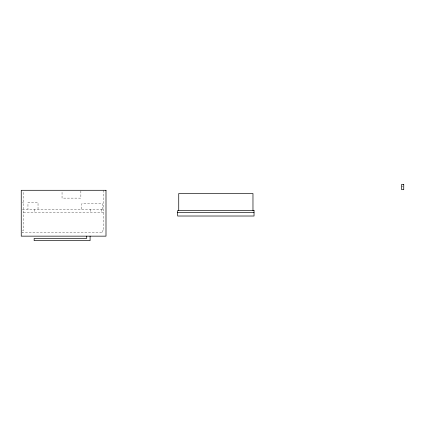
<?xml version="1.0" encoding="UTF-8"?>
<svg xmlns="http://www.w3.org/2000/svg" width="425" height="425" viewBox="0 0 425 425"><rect width="100%" height="100%" fill="white"/><g stroke="black" fill="none" stroke-linecap="round" stroke-linejoin="round"><path stroke-width="0.32" stroke-dasharray="2.12 1.59" d="M401.625 186.495L403.219 186.495M22.371 202.592L23.487 202.592M22.371 209.302L103.748 209.302M23.487 212.659L103.748 212.659M103.748 190.288L103.748 230.557L102.749 230.557L102.749 232.799L22.371 232.799L22.371 230.557L23.487 230.557L23.487 190.942M102.616 209.302L102.616 203.713L81.754 203.713L81.754 209.302M101.628 209.302L101.628 212.659M90.44 209.302L90.44 212.659M80.867 190.937L80.867 198.119L62.045 198.119L62.045 190.937M38.032 209.302L38.032 202.592L27.96 202.592L27.96 209.302M34.675 209.302L34.675 212.659"/><path stroke-width="0.64" d="M177.671 212.659L254.033 212.659M252.971 210.534L252.971 193.529L178.734 193.529L178.734 210.534M90.084 236.151L90.084 240.63L34.143 240.63L34.143 238.393L86.727 238.393L86.727 236.151M403.75 184.376L401.625 184.37L401.625 189.688L403.75 189.688L403.75 184.37M105.995 190.288L21.25 190.288L21.25 236.151L105.995 236.151L105.995 190.288M254.033 210.534L177.671 210.534L177.671 216.017L254.033 216.017L254.033 210.534"/></g></svg>
